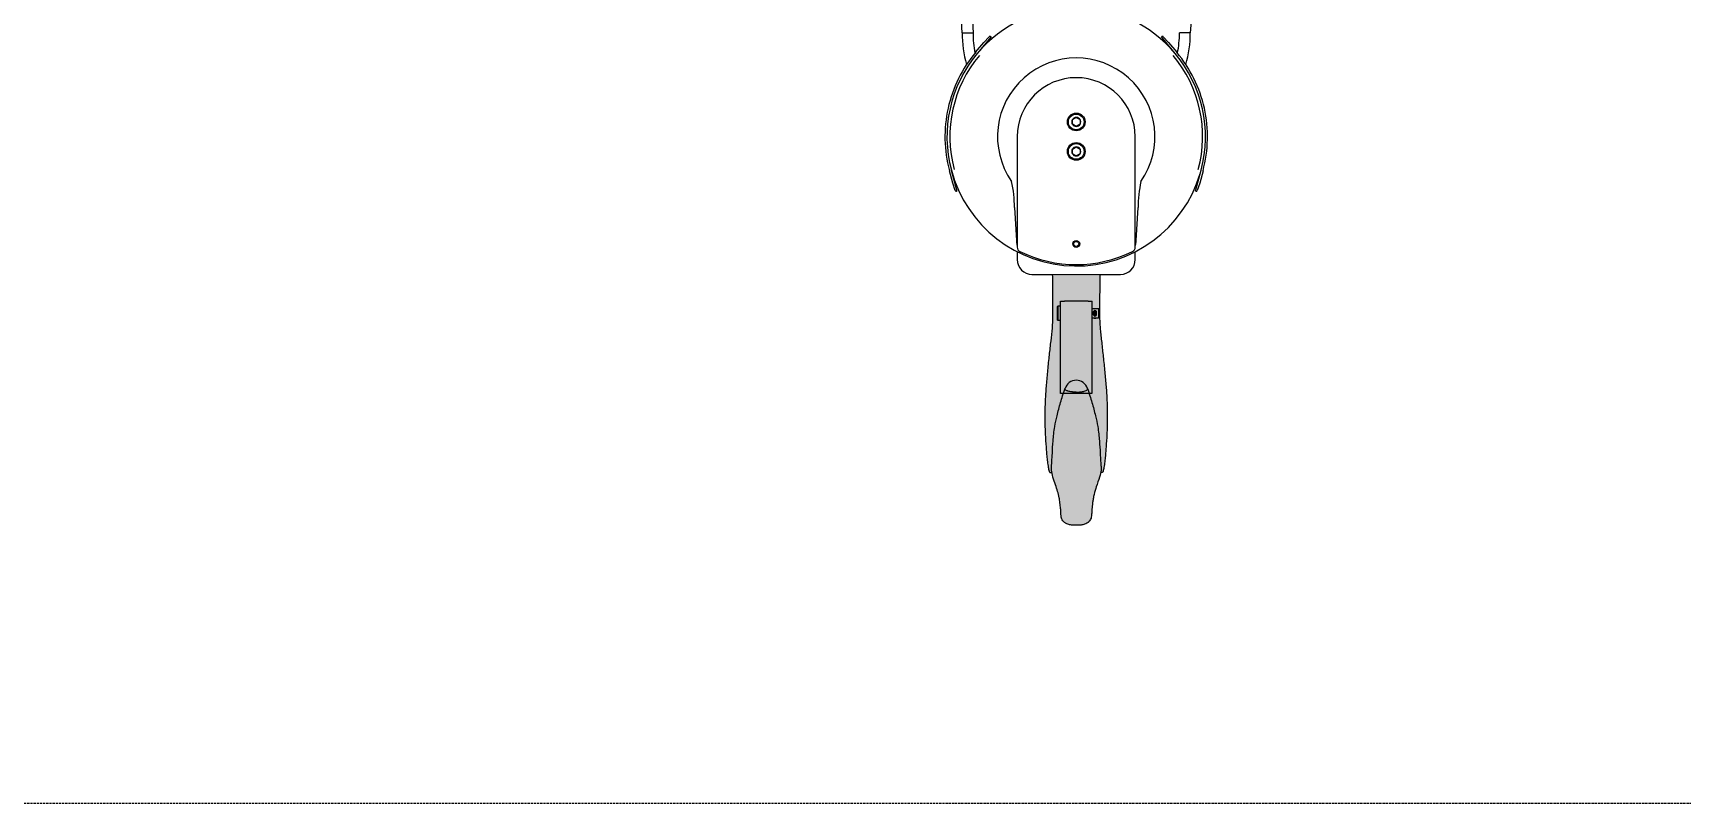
# Model space of a CAD drawing. Extents: x -1899985 to 1774885, y 556286 to 2175695.
# Drawn here: x -1082078 to -1080256, y 578887 to 579738 of the extents above; entities that cross this region are included whole.
import ezdxf

# ---------------------------------------------------------------- set-up
doc = ezdxf.new("R2010")
doc.units = 0
doc.header["$LTSCALE"] = 10
doc.header["$MEASUREMENT"] = 0
doc.linetypes.add('20剖面图$0$DASH', pattern=[0.35, 0.25, -0.1])
for name, color, linetype in [('20剖面图$0$N010122-0000147_', 7, 'Continuous'), ('20剖面图$0$N080101-0000215_', 7, 'Continuous'), ('20剖面图$0$N090304-0000030_', 7, 'Continuous'), ('20剖面图$0$N090304-0000033_', 7, 'Continuous'), ('20剖面图$0$N090304-0000037_', 7, 'Continuous'), ('20剖面图$0$N090304-0000038_', 7, 'Continuous'), ('20剖面图$0$N090304-0000040_', 7, 'Continuous'), ('20剖面图$0$N090304-0000041_', 7, 'Continuous'), ('20剖面图$0$N090304-0000042_', 7, 'Continuous'), ('20剖面图$0$N120408-0000004', 7, 'Continuous'), ('20剖面图$0$PIN_GBIT_91_1986', 7, 'Continuous'), ('20剖面图$0$S-SB', 21, 'Continuous'), ('A-LIN-V', 9, 'Continuous')]:
    doc.layers.add(name, color=color, linetype=linetype)

# ---------------------------------------------------------------- blocks, each defined once
blk = doc.blocks.new('20剖面图$0$11')
h = blk.add_hatch(color=1)
h.dxf.hatch_style = 1
edge = h.paths.add_edge_path()
edge.add_line((1599201, -76838.2), (1599148.9, -76838.2))
edge.add_spline(control_points=[(1599148.9, -76838.2), (1599148.9, -76841.1), (1599148.9, -76847.6), (1599149.1, -76858.1), (1599149.1, -76868.9), (1599149.2, -76877.9), (1599149.2, -76887.9), (1599148.2, -76899.7), (1599146.5, -76914.3), (1599144.8, -76930.2), (1599143.1, -76946.4), (1599141.7, -76962.6), (1599140.9, -76974.9), (1599140.6, -76987.1), (1599140.6, -76996.4), (1599140.7, -77005), (1599141.1, -77015.3), (1599141.7, -77025.1), (1599142.4, -77034), (1599143.1, -77040.8), (1599143.9, -77047.3), (1599144.6, -77051.8), (1599145.2, -77054.2), (1599145.6, -77055.1), (1599145.8, -77055.2), (1599145.8, -77055.2)], knot_values=[-0.989112, -0.989112, -0.989112, -0.989112, -0.960488, -0.920201, -0.887829, -0.853704, -0.831491, -0.787687, -0.737593, -0.680236, -0.616927, -0.552687, -0.486277, -0.451064, -0.418684, -0.391715, -0.366225, -0.316993, -0.29299, -0.266803, -0.234088, -0.195058, -0.173423, -0.151775, -0.145578, -0.145578, -0.145578, -0.145578], degree=3, periodic=0)
edge.add_line((1599145.8, -77055.2), (1599147.9, -77055.2))
edge.add_spline(control_points=[(1599147.9, -77055.2), (1599147.7, -77054.4), (1599147.3, -77051.5), (1599147.6, -77048), (1599147.8, -77045.7), (1599148.1, -77041.5), (1599148.5, -77033.6), (1599149.1, -77022.8), (1599149.9, -77012.7), (1599151.3, -77003.2), (1599153.8, -76991.7), (1599157.2, -76979.2), (1599159.5, -76971.5), (1599160.6, -76968.1)], knot_values=[0.821535, 0.821535, 0.821535, 0.821535, 0.826864, 0.839578, 0.84609, 0.854032, 0.874274, 0.899024, 0.912317, 0.925785, 0.946135, 0.971512, 0.990089, 0.990089, 0.990089, 0.990089], degree=3, periodic=0)
edge.add_line((1599160.6, -76968.1), (1599157.5, -76968.1))
edge.add_line((1599157.5, -76968.1), (1599157.5, -76887.5))
edge.add_line((1599157.5, -76887.5), (1599154.8, -76887.5))
edge.add_line((1599154.8, -76887.5), (1599154.3, -76886.9))
edge.add_line((1599154.3, -76886.9), (1599154.3, -76871.7))
edge.add_line((1599154.3, -76871.7), (1599154.8, -76871.2))
edge.add_line((1599154.8, -76871.2), (1599157.5, -76871.2))
edge.add_line((1599157.5, -76871.2), (1599157.5, -76865.9))
edge.add_ellipse((1599161.9, -76865.9), major_axis=(4.35, 0), ratio=0.02548, start_angle=90, end_angle=180, ccw=False)
edge.add_line((1599161.9, -76865.8), (1599188, -76865.8))
edge.add_ellipse((1599188, -76865.9), major_axis=(4.35, 0), ratio=0.02548, start_angle=0, end_angle=90, ccw=False)
edge.add_line((1599192.3, -76865.9), (1599192.3, -76873.9))
edge.add_line((1599192.3, -76873.9), (1599199.4, -76873.9))
edge.add_line((1599199.4, -76873.9), (1599199.9, -76874.4))
edge.add_line((1599199.9, -76874.4), (1599199.9, -76884.2))
edge.add_line((1599199.9, -76884.2), (1599199.4, -76884.7))
edge.add_line((1599199.4, -76884.7), (1599196.8, -76884.7))
edge.add_ellipse((1599195.6, -76883.9), major_axis=(1.58, 0), ratio=0.866025, start_angle=219.9146, end_angle=320.0854, ccw=False)
edge.add_line((1599194.4, -76884.7), (1599192.3, -76884.7))
edge.add_line((1599192.3, -76884.7), (1599192.3, -76968.1))
edge.add_line((1599192.3, -76968.1), (1599189.2, -76968.1))
edge.add_spline(control_points=[(1599189.2, -76968.1), (1599190.3, -76971.5), (1599192.7, -76979.2), (1599196, -76991.7), (1599198.6, -77003.2), (1599199.9, -77012.7), (1599200.8, -77022.8), (1599201.3, -77033.6), (1599201.7, -77041.5), (1599202, -77045.7), (1599202.3, -77048), (1599202.5, -77051.5), (1599202.1, -77054.4), (1599202, -77055.2)], knot_values=[0.00991, 0.00991, 0.00991, 0.00991, 0.028484, 0.053857, 0.074204, 0.08767, 0.10096, 0.125707, 0.145946, 0.153887, 0.160398, 0.173109, 0.178435, 0.178435, 0.178435, 0.178435], degree=3, periodic=0)
edge.add_line((1599202, -77055.2), (1599204, -77055.2))
edge.add_spline(control_points=[(1599204, -77055.2), (1599204, -77055.2), (1599204.2, -77055.1), (1599204.6, -77054.2), (1599205.2, -77051.8), (1599205.9, -77047.3), (1599206.7, -77040.8), (1599207.4, -77034), (1599208.1, -77025.1), (1599208.7, -77015.3), (1599209.1, -77005), (1599209.2, -76996.4), (1599209.2, -76987.1), (1599208.9, -76974.9), (1599208.2, -76962.6), (1599206.7, -76946.4), (1599205, -76930.2), (1599203.6, -76916.6), (1599202.4, -76906.2), (1599201.6, -76899.1), (1599201.1, -76892.4), (1599200.7, -76885.7), (1599200.6, -76877.9), (1599200.7, -76868.9), (1599200.8, -76858.1), (1599200.9, -76847.6), (1599200.9, -76841.1), (1599201, -76838.2)], knot_values=[-0.854441, -0.854441, -0.854441, -0.854441, -0.848246, -0.8266, -0.804968, -0.765944, -0.733233, -0.70705, -0.68305, -0.633825, -0.608338, -0.581373, -0.548998, -0.513789, -0.447388, -0.383157, -0.319856, -0.262507, -0.236492, -0.212407, -0.190164, -0.168486, -0.146276, -0.112156, -0.079788, -0.039506, -0.010886, -0.010886, -0.010886, -0.010886], degree=3, periodic=0)
h = blk.add_hatch(color=1)
h.dxf.hatch_style = 1
h.paths.add_polyline_path([(1599199.4, -76873.9), (1599192.3, -76873.9), (1599192.3, -76884.7), (1599194.4, -76884.7), (1599196.8, -76884.7), (1599199.4, -76884.7)])
h.paths.add_polyline_path([(1599197.1, -76877.5), (1599197.1, -76881.1, -0.03351), (1599197.1, -76881.1, -0.874248), (1599194, -76881.1, -0.03351), (1599194, -76881.1), (1599194, -76877.5, -0.03351), (1599194, -76877.5, -0.874248), (1599197.1, -76877.5, -0.03351)], flags=16)
h.paths.add_polyline_path([(1599197.1, -76881.1, -0.03351), (1599197.1, -76881.1, -0.874248), (1599194, -76881.1, -0.03351), (1599194, -76881.1), (1599194, -76877.5, -0.03351), (1599194, -76877.5, -0.874248), (1599197.1, -76877.5, -0.03351), (1599197.1, -76877.5)], flags=0)
h.paths.add_polyline_path([(1599154.8, -76887.5), (1599154.8, -76871.2), (1599157.5, -76871.2), (1599157.5, -76887.5)])
h = blk.add_hatch(color=1)
h.dxf.hatch_style = 1
edge = h.paths.add_edge_path()
edge.add_spline(control_points=[(1599187.4, -76962.4), (1599187.4, -76962.5), (1599187.4, -76962.6), (1599187.5, -76963.1), (1599187.3, -76963.4), (1599186.7, -76964.1), (1599186.3, -76964.4), (1599185.1, -76965), (1599184.4, -76965.3), (1599183.3, -76965.6), (1599183, -76965.7), (1599182.5, -76965.8), (1599182.2, -76965.9), (1599181.6, -76966), (1599181.3, -76966), (1599180.7, -76966.1), (1599180.4, -76966.2), (1599179.7, -76966.3), (1599179.4, -76966.3), (1599178.7, -76966.4), (1599178.4, -76966.4), (1599177.7, -76966.5), (1599177.3, -76966.5), (1599176.3, -76966.6), (1599175.6, -76966.6), (1599174.9, -76966.6)], knot_values=[-0.532103, -0.532103, -0.532103, -0.532103, -0.506147, -0.506147, -0.418277, -0.418277, -0.330408, -0.330408, -0.242538, -0.242538, -0.216052, -0.216052, -0.189565, -0.189565, -0.162204, -0.162204, -0.134842, -0.134842, -0.107481, -0.107481, -0.080119, -0.080119, -0.052355, -0.052355, 0, 0, 0, 0], degree=3, periodic=0)
edge.add_spline(control_points=[(1599174.9, -76966.6), (1599174.8, -76966.6), (1599174.5, -76966.6), (1599174.2, -76966.6), (1599173.8, -76966.6), (1599173.4, -76966.5), (1599173, -76966.5), (1599172.7, -76966.5), (1599172.3, -76966.5), (1599171.9, -76966.5), (1599171.6, -76966.4), (1599171.2, -76966.4), (1599170.8, -76966.4), (1599170.5, -76966.3), (1599169.5, -76966.2), (1599167.9, -76966), (1599166.3, -76965.6), (1599165.2, -76965.2), (1599164.2, -76964.8), (1599163.3, -76964.2), (1599162.6, -76963.5), (1599162.3, -76962.9), (1599162.4, -76962.5), (1599162.5, -76962.4)], knot_values=[0, 0, 0, 0, 0.009527, 0.019067, 0.028622, 0.038191, 0.047777, 0.057379, 0.066999, 0.076638, 0.086295, 0.095972, 0.10567, 0.115389, 0.12513, 0.186346, 0.250063, 0.280745, 0.312605, 0.375072, 0.437538, 0.500005, 0.532091, 0.532091, 0.532091, 0.532091], degree=3, periodic=0)
edge.add_ellipse((1599174.9, -76966.3), major_axis=(-13, 0), ratio=1, start_angle=270, end_angle=342.6495, ccw=False)
edge.add_ellipse((1599174.9, -76966.3), major_axis=(-13, 0), ratio=1, start_angle=197.288, end_angle=270, ccw=False)
edge = h.paths.add_edge_path()
edge.add_line((1599192.3, -76873.9), (1599192.3, -76865.9))
edge.add_ellipse((1599188, -76865.9), major_axis=(-4.35, 0), ratio=0.02548, start_angle=-180, end_angle=-90)
edge.add_line((1599188, -76865.8), (1599161.9, -76865.8))
edge.add_ellipse((1599161.9, -76865.9), major_axis=(-4.35, 0), ratio=0.02548, start_angle=-90, end_angle=0)
edge.add_line((1599157.5, -76865.9), (1599157.5, -76871.2))
edge.add_line((1599157.5, -76871.2), (1599157.5, -76887.5))
edge.add_line((1599157.5, -76887.5), (1599157.5, -76968.1))
edge.add_line((1599157.5, -76968.1), (1599160.6, -76968.1))
edge.add_spline(control_points=[(1599160.6, -76968.1), (1599161.2, -76966.3), (1599161.8, -76964.4), (1599162.5, -76962.4)], knot_values=[0.990089, 0.990089, 0.990089, 0.990089, 0.999985, 0.999985, 0.999985, 0.999985], degree=3, periodic=0)
edge.add_spline(control_points=[(1599162.5, -76962.4), (1599162.4, -76962.5), (1599162.3, -76962.9), (1599162.6, -76963.5), (1599163.3, -76964.2), (1599164.2, -76964.8), (1599165.2, -76965.2), (1599166.3, -76965.6), (1599167.9, -76966), (1599169.5, -76966.2), (1599170.5, -76966.3), (1599170.8, -76966.4), (1599171.2, -76966.4), (1599171.6, -76966.4), (1599171.9, -76966.5), (1599172.3, -76966.5), (1599172.7, -76966.5), (1599173, -76966.5), (1599173.4, -76966.5), (1599173.8, -76966.6), (1599174.2, -76966.6), (1599174.5, -76966.6), (1599174.8, -76966.6), (1599174.9, -76966.6)], knot_values=[-0.532091, -0.532091, -0.532091, -0.532091, -0.500005, -0.437538, -0.375072, -0.312605, -0.280745, -0.250063, -0.186346, -0.12513, -0.115389, -0.10567, -0.095972, -0.086295, -0.076638, -0.066999, -0.057379, -0.047777, -0.038191, -0.028622, -0.019067, -0.009527, 0, 0, 0, 0], degree=3, periodic=0)
edge.add_spline(control_points=[(1599174.9, -76966.6), (1599175.6, -76966.6), (1599176.3, -76966.6), (1599177.3, -76966.5), (1599177.7, -76966.5), (1599178.4, -76966.4), (1599178.7, -76966.4), (1599179.4, -76966.3), (1599179.7, -76966.3), (1599180.4, -76966.2), (1599180.7, -76966.1), (1599181.3, -76966), (1599181.6, -76966), (1599182.2, -76965.9), (1599182.5, -76965.8), (1599183, -76965.7), (1599183.3, -76965.6), (1599184.4, -76965.3), (1599185.1, -76965), (1599186.3, -76964.4), (1599186.7, -76964.1), (1599187.3, -76963.4), (1599187.5, -76963.1), (1599187.4, -76962.6), (1599187.4, -76962.5), (1599187.4, -76962.4)], knot_values=[0, 0, 0, 0, 0.052355, 0.052355, 0.080119, 0.080119, 0.107481, 0.107481, 0.134842, 0.134842, 0.162204, 0.162204, 0.189565, 0.189565, 0.216052, 0.216052, 0.242538, 0.242538, 0.330408, 0.330408, 0.418277, 0.418277, 0.506147, 0.506147, 0.532103, 0.532103, 0.532103, 0.532103], degree=3, periodic=0)
edge.add_spline(control_points=[(1599187.4, -76962.4), (1599188, -76964.4), (1599188.6, -76966.3), (1599189.2, -76968.1)], knot_values=[0.000015, 0.000015, 0.000015, 0.000015, 0.00991, 0.00991, 0.00991, 0.00991], degree=3, periodic=0)
edge.add_line((1599189.2, -76968.1), (1599192.3, -76968.1))
edge.add_line((1599192.3, -76968.1), (1599192.3, -76884.7))
edge.add_line((1599192.3, -76884.7), (1599192.3, -76873.9))
h = blk.add_hatch(color=1)
h.dxf.hatch_style = 1
h.paths.add_polyline_path([(1599197.1, -76877.5), (1599197.1, -76881.1, -0.03351), (1599197.1, -76881.1, -0.874248), (1599194, -76881.1, -0.03351), (1599194, -76881.1), (1599194, -76877.5, -0.03351), (1599194, -76877.5, -0.874248), (1599197.1, -76877.5, -0.03351)])
h = blk.add_hatch(color=1)
h.dxf.hatch_style = 1
edge = h.paths.add_edge_path()
edge.add_spline(control_points=[(1599174.9, -76966.6), (1599174.8, -76966.6), (1599174.5, -76966.6), (1599174.2, -76966.6), (1599173.8, -76966.6), (1599173.4, -76966.5), (1599173, -76966.5), (1599172.7, -76966.5), (1599172.3, -76966.5), (1599171.9, -76966.5), (1599171.6, -76966.4), (1599171.2, -76966.4), (1599170.8, -76966.4), (1599170.5, -76966.3), (1599169.5, -76966.2), (1599167.9, -76966), (1599166.3, -76965.6), (1599165.2, -76965.2), (1599164.2, -76964.8), (1599163.3, -76964.2), (1599162.6, -76963.5), (1599162.3, -76962.9), (1599162.4, -76962.5), (1599162.5, -76962.4)], knot_values=[0, 0, 0, 0, 0.009527, 0.019067, 0.028622, 0.038191, 0.047777, 0.057379, 0.066999, 0.076638, 0.086295, 0.095972, 0.10567, 0.115389, 0.12513, 0.186346, 0.250063, 0.280745, 0.312605, 0.375072, 0.437538, 0.500005, 0.532091, 0.532091, 0.532091, 0.532091], degree=3, periodic=0)
edge.add_ellipse((1599174.9, -76966.3), major_axis=(-13, 0), ratio=1, start_angle=270, end_angle=342.7534, ccw=False)
edge.add_ellipse((1599174.9, -76966.3), major_axis=(-13, 0), ratio=1, start_angle=197.2466, end_angle=270, ccw=False)
edge.add_spline(control_points=[(1599187.4, -76962.4), (1599187.4, -76962.5), (1599187.4, -76962.6), (1599187.5, -76963.1), (1599187.3, -76963.4), (1599186.7, -76964.1), (1599186.3, -76964.4), (1599185.1, -76965), (1599184.4, -76965.3), (1599183.3, -76965.6), (1599183, -76965.7), (1599182.5, -76965.8), (1599182.2, -76965.9), (1599181.6, -76966), (1599181.3, -76966), (1599180.7, -76966.1), (1599180.4, -76966.2), (1599179.7, -76966.3), (1599179.4, -76966.3), (1599178.7, -76966.4), (1599178.4, -76966.4), (1599177.7, -76966.5), (1599177.3, -76966.5), (1599176.3, -76966.6), (1599175.6, -76966.6), (1599174.9, -76966.6)], knot_values=[-0.532103, -0.532103, -0.532103, -0.532103, -0.506147, -0.506147, -0.418277, -0.418277, -0.330408, -0.330408, -0.242538, -0.242538, -0.216052, -0.216052, -0.189565, -0.189565, -0.162204, -0.162204, -0.134842, -0.134842, -0.107481, -0.107481, -0.080119, -0.080119, -0.052355, -0.052355, 0, 0, 0, 0], degree=3, periodic=0)
h = blk.add_hatch(color=1)
h.dxf.hatch_style = 1
edge = h.paths.add_edge_path()
edge.add_spline(control_points=[(1599192.1, -77095.6), (1599192.1, -77095.9), (1599192.1, -77098.1), (1599191.9, -77101.5), (1599191.7, -77104.5), (1599191.1, -77106.6), (1599190.2, -77108.2), (1599189, -77109.5), (1599188.3, -77110.2), (1599187.6, -77110.8), (1599186.3, -77111.7), (1599183.8, -77112.9), (1599179.7, -77113.5), (1599176.9, -77113.6), (1599174.9, -77113.6)], knot_values=[0.904746, 0.904746, 0.904746, 0.904746, 0.908065, 0.929346, 0.949425, 0.96363, 0.972623, 0.975577, 0.976813, 0.977981, 0.980267, 0.984697, 0.99127, 1, 1, 1, 1], degree=3, periodic=0)
edge.add_spline(control_points=[(1599174.9, -77113.6), (1599173, -77113.6), (1599170.1, -77113.5), (1599166, -77112.9), (1599163.6, -77111.7), (1599162.2, -77110.8), (1599161.5, -77110.2), (1599160.8, -77109.5), (1599159.6, -77108.2), (1599158.8, -77106.6), (1599158.2, -77104.5), (1599157.9, -77101.5), (1599157.8, -77098.1), (1599157.7, -77095.9), (1599157.7, -77095.6)], knot_values=[0, 0, 0, 0, 0.008731, 0.015305, 0.019736, 0.022022, 0.023191, 0.024427, 0.027381, 0.036376, 0.050582, 0.070665, 0.091949, 0.095269, 0.095269, 0.095269, 0.095269], degree=3, periodic=0)
edge.add_spline(control_points=[(1599157.7, -77095.6), (1599157.6, -77095.6), (1599157.5, -77095.2), (1599157.3, -77093.1), (1599157.1, -77090.6), (1599156.7, -77087.8), (1599156, -77082.5), (1599154.3, -77075.7), (1599151.9, -77068.5), (1599149.1, -77060.6), (1599147.2, -77052.9), (1599147.6, -77048), (1599147.8, -77045.7), (1599148.1, -77041.5), (1599148.5, -77033.6), (1599149.1, -77022.8), (1599149.9, -77012.7), (1599151.3, -77003.2), (1599153.8, -76991.7), (1599157.7, -76977.2), (1599160.6, -76968.1), (1599162.5, -76962.4)], knot_values=[0.72795, 0.72795, 0.72795, 0.72795, 0.740549, 0.750981, 0.755514, 0.759715, 0.768823, 0.780897, 0.794554, 0.811184, 0.826864, 0.839578, 0.84609, 0.854032, 0.874274, 0.899024, 0.912317, 0.925785, 0.946135, 0.971512, 1, 1, 1, 1], degree=3, periodic=0)
edge.add_spline(control_points=[(1599162.5, -76962.4), (1599162.4, -76962.5), (1599162.3, -76962.9), (1599162.6, -76963.5), (1599163.3, -76964.2), (1599164.2, -76964.8), (1599165.2, -76965.2), (1599166.3, -76965.6), (1599167.9, -76966), (1599169.5, -76966.2), (1599170.5, -76966.3), (1599170.8, -76966.4), (1599171.2, -76966.4), (1599171.6, -76966.4), (1599171.9, -76966.5), (1599172.3, -76966.5), (1599172.7, -76966.5), (1599173, -76966.5), (1599173.4, -76966.5), (1599173.8, -76966.6), (1599174.2, -76966.6), (1599174.5, -76966.6), (1599174.8, -76966.6), (1599174.9, -76966.6)], knot_values=[-0.532091, -0.532091, -0.532091, -0.532091, -0.500005, -0.437538, -0.375072, -0.312605, -0.280745, -0.250063, -0.186346, -0.12513, -0.115389, -0.10567, -0.095972, -0.086295, -0.076638, -0.066999, -0.057379, -0.047777, -0.038191, -0.028622, -0.019067, -0.009527, 0, 0, 0, 0], degree=3, periodic=0)
edge.add_spline(control_points=[(1599174.9, -76966.6), (1599175.6, -76966.6), (1599176.3, -76966.6), (1599177.3, -76966.5), (1599177.7, -76966.5), (1599178.4, -76966.4), (1599178.7, -76966.4), (1599179.4, -76966.3), (1599179.7, -76966.3), (1599180.4, -76966.2), (1599180.7, -76966.1), (1599181.3, -76966), (1599181.6, -76966), (1599182.2, -76965.9), (1599182.5, -76965.8), (1599183, -76965.7), (1599183.3, -76965.6), (1599184.4, -76965.3), (1599185.1, -76965), (1599186.3, -76964.4), (1599186.7, -76964.1), (1599187.3, -76963.4), (1599187.5, -76963.1), (1599187.4, -76962.6), (1599187.4, -76962.5), (1599187.4, -76962.4)], knot_values=[0, 0, 0, 0, 0.052355, 0.052355, 0.080119, 0.080119, 0.107481, 0.107481, 0.134842, 0.134842, 0.162204, 0.162204, 0.189565, 0.189565, 0.216052, 0.216052, 0.242538, 0.242538, 0.330408, 0.330408, 0.418277, 0.418277, 0.506147, 0.506147, 0.532103, 0.532103, 0.532103, 0.532103], degree=3, periodic=0)
edge.add_spline(control_points=[(1599187.4, -76962.4), (1599189.2, -76968.1), (1599192.2, -76977.2), (1599196, -76991.7), (1599198.6, -77003.2), (1599199.9, -77012.7), (1599200.8, -77022.8), (1599201.3, -77033.6), (1599201.7, -77041.5), (1599202, -77045.7), (1599202.3, -77048), (1599202.7, -77052.9), (1599200.5, -77061.3), (1599197.3, -77070.2), (1599194.9, -77077.9), (1599193.6, -77084.2), (1599193.1, -77088.1), (1599192.8, -77090.6), (1599192.5, -77093.1), (1599192.3, -77095.2), (1599192.2, -77095.6), (1599192.1, -77095.6)], knot_values=[0, 0, 0, 0, 0.028484, 0.053857, 0.074204, 0.08767, 0.10096, 0.125707, 0.145946, 0.153887, 0.160398, 0.173109, 0.188788, 0.209494, 0.224949, 0.233215, 0.240341, 0.244542, 0.249074, 0.259504, 0.272102, 0.272102, 0.272102, 0.272102], degree=3, periodic=0)
at = {"color": 1}
for p, q in [((1599192.3, -76968.1), (1599157.5, -76968.1)), ((1599145.8, -77055.2), (1599147.9, -77055.2)), ((1599204, -77055.2), (1599202, -77055.2))]:
    blk.add_line(p, q, dxfattribs=at)
at = {"color": 1, "linetype": '20剖面图$0$DASH'}
blk.add_lwpolyline([(1594308.9, -77420.6), (1605666.4, -77420.6)], dxfattribs=at)
at = {"layer": '20剖面图$0$N010122-0000147_', "color": 1, "linetype": 'Continuous'}
for p, q in [((1599170.6, -76665.3), (1599174.8, -76662.9)), ((1599174.9, -76662.9), (1599174.8, -76662.9)), ((1599175, -76662.9), (1599174.9, -76662.9)), ((1599175, -76662.9), (1599179.2, -76665.3)), ((1599170.6, -76665.3), (1599170.6, -76665.4)), ((1599170.6, -76665.4), (1599170.6, -76665.5)), ((1599170.6, -76670.3), (1599170.6, -76670.4)), ((1599170.6, -76670.4), (1599170.6, -76670.4)), ((1599174.8, -76672.9), (1599170.6, -76670.4)), ((1599174.8, -76672.9), (1599174.9, -76672.9)), ((1599174.9, -76672.9), (1599175, -76672.9)), ((1599179.2, -76670.4), (1599175, -76672.9)), ((1599179.3, -76665.4), (1599179.2, -76665.3)), ((1599179.2, -76670.4), (1599179.3, -76670.4)), ((1599179.3, -76665.5), (1599179.3, -76665.4)), ((1599179.3, -76665.5), (1599179.3, -76670.3)), ((1599179.3, -76670.4), (1599179.3, -76670.3)), ((1599170.6, -76697.9), (1599174.8, -76695.5)), ((1599170.6, -76697.9), (1599170.6, -76698)), ((1599170.6, -76698), (1599170.6, -76698.1)), ((1599174.9, -76695.5), (1599174.8, -76695.5)), ((1599175, -76695.5), (1599174.9, -76695.5)), ((1599175, -76695.5), (1599179.2, -76697.9)), ((1599179.3, -76698), (1599179.2, -76697.9)), ((1599179.3, -76698.1), (1599179.3, -76698)), ((1599179.3, -76698.1), (1599179.3, -76702.9)), ((1599170.6, -76702.9), (1599170.6, -76703)), ((1599170.6, -76703), (1599170.6, -76703.1)), ((1599174.8, -76705.5), (1599170.6, -76703.1)), ((1599174.8, -76705.5), (1599174.9, -76705.5)), ((1599174.9, -76705.5), (1599175, -76705.5)), ((1599179.2, -76703.1), (1599175, -76705.5)), ((1599179.2, -76703.1), (1599179.3, -76703)), ((1599179.3, -76703), (1599179.3, -76702.9))]:
    blk.add_line(p, q, dxfattribs=at)
for centre in [(1599174.9, -76667.9), (1599174.9, -76700.5)]:
    blk.add_circle(centre, 8.7, dxfattribs=at)
for centre, radius, start, end in [((1599174.9, -76667.9), 4.97, 90.9642, 149.0358), ((1599174.9, -76667.9), 4.97, 30.9642, 89.0358), ((1599174.9, -76667.9), 4.97, 150.9642, 209.0358), ((1597978.5, -76667.9), 1192.1, 359.884, 0.116), ((1599174.9, -76667.9), 4.97, 210.9642, 269.0358), ((1599174.9, -76667.9), 4.97, 270.9642, 329.0358), ((1599174.9, -76667.9), 4.97, 330.9642, 29.0358), ((1599174.9, -76700.5), 4.97, 150.9642, 209.0358), ((1599174.9, -76700.5), 4.97, 90.9642, 149.0358), ((1597978.5, -76700.5), 1192.1, 359.884, 0.116), ((1599174.9, -76700.5), 4.97, 30.9642, 89.0358), ((1599174.9, -76700.5), 4.97, 330.9642, 29.0358), ((1599174.9, -76700.5), 4.97, 210.9642, 269.0358), ((1599174.9, -76700.5), 4.97, 270.9642, 329.0358)]:
    blk.add_arc(centre, radius, start, end, dxfattribs=at)
at = {"layer": '20剖面图$0$N080101-0000215_', "color": 1, "linetype": 'Continuous'}
for p, q in [((1599048.8, -76569.6), (1599021.3, -76077.3)), ((1599033.2, -76077.3), (1599060.8, -76569.6)), ((1599342.4, -76077.3), (1599301, -76569.6)), ((1599048.8, -76569.6), (1599060.8, -76569.6)), ((1599060.8, -76569.6), (1599060.8, -76569.6)), ((1599301, -76569.6), (1599289, -76569.6))]:
    blk.add_line(p, q, dxfattribs=at)
for radius, start, end in [(126.1, 180, 196.0078), (114.1, 180, 191.2347), (114.1, 348.7653, 0), (126.1, 343.9922, 0)]:
    blk.add_arc((1599174.9, -76569.6), radius, start, end, dxfattribs=at)
at = {"layer": '20剖面图$0$N090304-0000030_', "color": 1, "linetype": 'Continuous'}
for p, q in [((1599063.7, -76590.9), (1599072.8, -76580.1)), ((1599080.8, -76574), (1599065.4, -76592.3)), ((1599072.9, -76580), (1599078.8, -76573.7)), ((1599075.2, -76580.7), (1599075.8, -76581.2)), ((1599080.3, -76573.6), (1599080.8, -76574)), ((1599269, -76574), (1599269.5, -76573.6)), ((1599284.4, -76592.3), (1599269, -76574)), ((1599271, -76573.7), (1599277, -76580)), ((1599274, -76581.2), (1599274.6, -76580.7)), ((1599277, -76580.1), (1599286.1, -76590.9)), ((1599038.4, -76735.4), (1599034.7, -76721.8)), ((1599036.8, -76721.2), (1599043, -76744.3)), ((1599041.1, -76743.7), (1599038.4, -76735.5)), ((1599041.6, -76735.7), (1599040.8, -76735.9)), ((1599306.8, -76744.3), (1599313, -76721.2)), ((1599309, -76735.9), (1599308.3, -76735.7)), ((1599311.4, -76735.5), (1599308.7, -76743.7)), ((1599315.1, -76721.8), (1599311.4, -76735.4)), ((1599043, -76744.3), (1599042.4, -76744.4)), ((1599307.4, -76744.4), (1599306.8, -76744.3))]:
    blk.add_line(p, q, dxfattribs=at)
for centre, radius, start, end in [((1599073.7, -76580.8), 1.09, 136.8103, 140), ((1599079.6, -76574.4), 1.09, 50, 136.8103), ((1599270.2, -76574.4), 1.09, 43.1897, 130), ((1599276.2, -76580.8), 1.09, 40, 43.1897), ((1599174.9, -76684.2), 142.9, 140, 195), ((1599174.9, -76684.2), 145.1, 140, 167.4994), ((1599174.9, -76684.2), 139.7, 140, 195), ((1599174.9, -76684.2), 139.7, 345, 40), ((1599174.9, -76684.2), 142.9, 345, 40), ((1599174.9, -76684.2), 145.1, 12.4994, 40), ((1599174.9, -76684.2), 145.1, 167.4994, 195), ((1599174.9, -76684.2), 145.1, 345, 12.4994), ((1599039.4, -76735.1), 1.09, 195, 198.1897), ((1599310.4, -76735.1), 1.09, 341.8103, 345), ((1599042.2, -76743.4), 1.09, 198.1897, 285), ((1599307.7, -76743.4), 1.09, 255, 341.8103)]:
    blk.add_arc(centre, radius, start, end, dxfattribs=at)
at = {"layer": '20剖面图$0$N090304-0000033_', "color": 1, "linetype": 'Continuous'}
for p, q in [((1599106.6, -76762.6), (1599108.8, -76799)), ((1599241, -76799), (1599243.2, -76762.6))]:
    blk.add_line(p, q, dxfattribs=at)
for centre, radius, start, end in [((1599174.9, -76684.2), 142.9, 40, 140), ((1599174.9, -76684.2), 87, 325.3548, 214.6452), ((1599174.9, -76684.2), 142.9, 195, 343.4141), ((1598971.6, -76763.2), 135.1, 0.2579, 12.6396), ((1599372.7, -76762.6), 129.5, 167.092, 180.0104), ((1599227.5, -76799.6), 13.6, 339.8108, 2.7167)]:
    blk.add_arc(centre, radius, start, end, dxfattribs=at)
blk.add_open_spline([(1599108.8, -76799), (1599108.8, -76799.3), (1599108.9, -76799.8), (1599108.9, -76800.5), (1599109, -76801.1), (1599109.1, -76801.8), (1599109.1, -76802.4), (1599109.2, -76802.9), (1599109.3, -76803.2), (1599109.3, -76803.4), (1599109.3, -76803.6), (1599109.4, -76803.8), (1599109.4, -76803.9), (1599109.5, -76804), (1599109.5, -76804.1), (1599109.6, -76804.2), (1599109.6, -76804.3), (1599109.6, -76804.3), (1599109.6, -76804.3)], degree=3, knots=[0, 0, 0, 0, 0.148331, 0.28115, 0.398399, 0.500032, 0.636978, 0.750056, 0.791516, 0.829208, 0.863147, 0.893349, 0.919845, 0.942678, 0.961921, 0.977698, 0.990237, 1, 1, 1, 1], dxfattribs=at)
at = {"layer": '20剖面图$0$N090304-0000037_', "color": 1, "linetype": 'Continuous'}
for p, q in [((1599109.7, -76811.4), (1599109.7, -76820.1)), ((1599240.1, -76820.1), (1599240.1, -76811.4)), ((1599126, -76836.4), (1599223.8, -76836.4))]:
    blk.add_line(p, q, dxfattribs=at)
for centre, start, end in [((1599126, -76820.1), 180, 270), ((1599223.8, -76820.1), 270, 0)]:
    blk.add_arc(centre, 16.3, start, end, dxfattribs=at)
at = {"layer": '20剖面图$0$N090304-0000038_', "color": 1, "linetype": 'Continuous'}
for p, q in [((1599157.5, -76968.1), (1599157.5, -76865.9)), ((1599188, -76865.8), (1599161.9, -76865.8)), ((1599192.3, -76865.9), (1599192.3, -76968.1))]:
    blk.add_line(p, q, dxfattribs=at)
at = {"layer": '20剖面图$0$N090304-0000038_', "color": 1, "linetype": 'Continuous', "extrusion": (0, 0, -1)}
for centre, start_param, end_param in [((1599161.9, -76865.9), 3.141593, 4.712389), ((1599188, -76865.9), 4.712389, 6.283185)]:
    blk.add_ellipse(centre, major_axis=(4.35, 0), ratio=0.02548, start_param=start_param, end_param=end_param, dxfattribs=at)
at = {"layer": '20剖面图$0$N090304-0000040_', "color": 1, "linetype": 'Continuous'}
for p, q in [((1599109.7, -76684.2), (1599109.7, -76806.2)), ((1599240.1, -76806.2), (1599240.1, -76684.2))]:
    blk.add_line(p, q, dxfattribs=at)
for centre, radius in [((1599174.9, -76667.9), 9.78), ((1599174.9, -76700.5), 9.78), ((1599174.9, -76802.7), 3.8)]:
    blk.add_circle(centre, radius, dxfattribs=at)
for centre, radius, start, end in [((1599174.9, -76684.2), 65.2, 0, 180), ((1599115.1, -76806.2), 5.43, 180, 243.8961), ((1599234.7, -76806.2), 5.43, 296.1039, 360), ((1599174.9, -76684.2), 141.3, 243.8961, 296.1039)]:
    blk.add_arc(centre, radius, start, end, dxfattribs=at)
at = {"layer": '20剖面图$0$N090304-0000041_', "color": 1, "linetype": 'Continuous'}
blk.add_circle((1599174.9, -76802.7), 2.72, dxfattribs=at)
at = {"layer": '20剖面图$0$N090304-0000042_', "color": 1, "linetype": 'Continuous'}
for p, q in [((1599154.3, -76871.7), (1599154.8, -76871.2)), ((1599154.3, -76886.9), (1599154.3, -76871.7)), ((1599154.8, -76887.5), (1599154.8, -76871.2)), ((1599154.8, -76871.2), (1599157.5, -76871.2)), ((1599192.3, -76873.9), (1599199.4, -76873.9)), ((1599199.4, -76873.9), (1599199.4, -76884.7)), ((1599199.4, -76873.9), (1599199.9, -76874.4)), ((1599199.9, -76874.4), (1599199.9, -76884.2)), ((1599154.8, -76887.5), (1599154.3, -76886.9)), ((1599157.5, -76887.5), (1599154.8, -76887.5)), ((1599199.4, -76884.7), (1599192.3, -76884.7)), ((1599199.9, -76884.2), (1599199.4, -76884.7))]:
    blk.add_line(p, q, dxfattribs=at)
at = {"layer": '20剖面图$0$N120408-0000004', "color": 1, "linetype": 'Continuous'}
for start, end in [(90, 162.6495), (17.2603, 90)]:
    blk.add_arc((1599174.9, -76966.3), 13, start, end, dxfattribs=at)
for points, knots in [([(1599145.8, -77055.2), (1599145.8, -77055.2), (1599145.6, -77055.1), (1599145.2, -77054.2), (1599144.6, -77051.8), (1599143.9, -77047.3), (1599143.1, -77040.8), (1599142.4, -77034), (1599141.7, -77025.1), (1599141.1, -77015.3), (1599140.7, -77005), (1599140.6, -76996.4), (1599140.6, -76987.1), (1599140.9, -76974.9), (1599141.7, -76962.6), (1599143.1, -76946.4), (1599144.8, -76930.2), (1599146.5, -76914.3), (1599148.2, -76899.7), (1599149.2, -76887.9), (1599149.2, -76877.9), (1599149.1, -76868.9), (1599149.1, -76858.1), (1599148.9, -76847), (1599148.9, -76840), (1599148.8, -76836.4)], [0.1455783, 0.1455783, 0.1455783, 0.1455783, 0.1517748, 0.1734234, 0.1950581, 0.2340877, 0.266803, 0.2929896, 0.316993, 0.3662247, 0.3917149, 0.4186842, 0.4510637, 0.4862772, 0.5526872, 0.6169271, 0.6802363, 0.7375935, 0.787687, 0.8314911, 0.853704, 0.887829, 0.9202012, 0.9604884, 0.9949635, 0.9949635, 0.9949635, 0.9949635]), ([(1599201, -76836.4), (1599200.9, -76840), (1599200.9, -76847), (1599200.8, -76858.1), (1599200.7, -76868.9), (1599200.6, -76877.9), (1599200.7, -76885.7), (1599201.1, -76892.4), (1599201.6, -76899.1), (1599202.4, -76906.2), (1599203.6, -76916.6), (1599205, -76930.2), (1599206.7, -76946.4), (1599208.2, -76962.6), (1599208.9, -76974.9), (1599209.2, -76987.1), (1599209.2, -76996.4), (1599209.1, -77005), (1599208.7, -77015.3), (1599208.1, -77025.1), (1599207.4, -77034), (1599206.7, -77040.8), (1599205.9, -77047.3), (1599205.2, -77051.8), (1599204.6, -77054.2), (1599204.2, -77055.1), (1599204, -77055.2), (1599204, -77055.2)], [0.0050359, 0.0050359, 0.0050359, 0.0050359, 0.0395064, 0.0797881, 0.1121559, 0.1462762, 0.1684862, 0.1901639, 0.2124074, 0.2364922, 0.2625068, 0.3198562, 0.3831567, 0.447388, 0.5137889, 0.5489976, 0.5813727, 0.6083384, 0.6338251, 0.68305, 0.7070502, 0.7332333, 0.7659441, 0.8049684, 0.8266002, 0.8482458, 0.8544415, 0.8544415, 0.8544415, 0.8544415]), ([(1599157.7, -77095.6), (1599157.6, -77095.6), (1599157.5, -77095.2), (1599157.3, -77093.1), (1599157.1, -77090.6), (1599156.7, -77087.8), (1599156, -77082.5), (1599154.3, -77075.7), (1599151.9, -77068.5), (1599149.1, -77060.6), (1599147.2, -77052.9), (1599147.6, -77048), (1599147.8, -77045.7), (1599148.1, -77041.5), (1599148.5, -77033.6), (1599149.1, -77022.8), (1599149.9, -77012.7), (1599151.3, -77003.2), (1599153.8, -76991.7), (1599157.7, -76977.2), (1599160.6, -76968.1), (1599162.5, -76962.4)], [0.7279499, 0.7279499, 0.7279499, 0.7279499, 0.7405493, 0.7509811, 0.7555135, 0.759715, 0.7688226, 0.7808972, 0.7945536, 0.8111836, 0.8268644, 0.8395775, 0.8460897, 0.8540317, 0.8742737, 0.8990245, 0.912317, 0.9257851, 0.946135, 0.971512, 1, 1, 1, 1]), ([(1599174.9, -76966.6), (1599174.8, -76966.6), (1599174.5, -76966.6), (1599174.2, -76966.6), (1599173.8, -76966.6), (1599173.4, -76966.5), (1599173, -76966.5), (1599172.7, -76966.5), (1599172.3, -76966.5), (1599171.9, -76966.5), (1599171.6, -76966.4), (1599171.2, -76966.4), (1599170.8, -76966.4), (1599170.5, -76966.3), (1599169.5, -76966.2), (1599167.9, -76966), (1599166.3, -76965.6), (1599165.2, -76965.2), (1599164.2, -76964.8), (1599163.3, -76964.2), (1599162.6, -76963.5), (1599162.3, -76962.9), (1599162.4, -76962.5), (1599162.5, -76962.4)], [0, 0, 0, 0, 0.0095269, 0.0190672, 0.0286218, 0.0381914, 0.0477771, 0.0573794, 0.0669993, 0.0766376, 0.0862949, 0.0959721, 0.1056698, 0.1153887, 0.1251296, 0.1863461, 0.2500627, 0.2807453, 0.312605, 0.3750717, 0.4375383, 0.5000053, 0.5320911, 0.5320911, 0.5320911, 0.5320911]), ([(1599174.9, -76966.6), (1599175.6, -76966.6), (1599176.3, -76966.6), (1599177.3, -76966.5), (1599177.7, -76966.5), (1599178.4, -76966.4), (1599178.7, -76966.4), (1599179.4, -76966.3), (1599179.7, -76966.3), (1599180.4, -76966.2), (1599180.7, -76966.1), (1599181.3, -76966), (1599181.6, -76966), (1599182.2, -76965.9), (1599182.5, -76965.8), (1599183, -76965.7), (1599183.3, -76965.6), (1599184.4, -76965.3), (1599185.1, -76965), (1599186.3, -76964.4), (1599186.7, -76964.1), (1599187.3, -76963.4), (1599187.5, -76963.1), (1599187.4, -76962.6), (1599187.4, -76962.5), (1599187.4, -76962.4)], [0, 0, 0, 0, 0.052355, 0.052355, 0.080119, 0.080119, 0.1074806, 0.1074806, 0.1348422, 0.1348422, 0.1622038, 0.1622038, 0.1895654, 0.1895654, 0.2160517, 0.2160517, 0.242538, 0.242538, 0.3304077, 0.3304077, 0.4182774, 0.4182774, 0.506147, 0.506147, 0.532103, 0.532103, 0.532103, 0.532103]), ([(1599187.4, -76962.4), (1599189.2, -76968.1), (1599192.2, -76977.2), (1599196, -76991.7), (1599198.6, -77003.2), (1599199.9, -77012.7), (1599200.8, -77022.8), (1599201.3, -77033.6), (1599201.7, -77041.5), (1599202, -77045.7), (1599202.3, -77048), (1599202.7, -77052.9), (1599200.5, -77061.3), (1599197.3, -77070.2), (1599194.9, -77077.9), (1599193.6, -77084.2), (1599193.1, -77088.1), (1599192.8, -77090.6), (1599192.5, -77093.1), (1599192.3, -77095.2), (1599192.2, -77095.6), (1599192.1, -77095.6)], [0, 0, 0, 0, 0.0284837, 0.0538568, 0.0742036, 0.0876698, 0.1009603, 0.1257074, 0.1459463, 0.1538871, 0.1603982, 0.1731094, 0.1887879, 0.2094941, 0.2249489, 0.2332147, 0.2403412, 0.2445421, 0.2490738, 0.259504, 0.2721017, 0.2721017, 0.2721017, 0.2721017]), ([(1599174.9, -77113.6), (1599173, -77113.6), (1599170.1, -77113.5), (1599166, -77112.9), (1599163.6, -77111.7), (1599162.2, -77110.8), (1599161.5, -77110.2), (1599160.8, -77109.5), (1599159.6, -77108.2), (1599158.8, -77106.6), (1599158.2, -77104.5), (1599157.9, -77101.5), (1599157.8, -77098.1), (1599157.7, -77095.9), (1599157.7, -77095.6)], [0, 0, 0, 0, 0.00873116, 0.01530518, 0.01973598, 0.02202205, 0.02319073, 0.02442661, 0.02738067, 0.03637552, 0.05058235, 0.07066465, 0.09194933, 0.09526865, 0.09526865, 0.09526865, 0.09526865]), ([(1599192.1, -77095.6), (1599192.1, -77095.9), (1599192.1, -77098.1), (1599191.9, -77101.5), (1599191.7, -77104.5), (1599191.1, -77106.6), (1599190.2, -77108.2), (1599189, -77109.5), (1599188.3, -77110.2), (1599187.6, -77110.8), (1599186.3, -77111.7), (1599183.8, -77112.9), (1599179.7, -77113.5), (1599176.9, -77113.6), (1599174.9, -77113.6)], [0.90474573, 0.90474573, 0.90474573, 0.90474573, 0.90806456, 0.92934602, 0.94942529, 0.96362997, 0.97262346, 0.97557708, 0.97681277, 0.97798128, 0.980267, 0.98469713, 0.99127016, 1, 1, 1, 1])]:
    blk.add_open_spline(points, degree=3, knots=knots, dxfattribs=at)
at = {"layer": '20剖面图$0$PIN_GBIT_91_1986', "color": 1, "linetype": 'Continuous'}
for p, q in [((1599194, -76881.1), (1599194, -76877.5)), ((1599197.1, -76877.5), (1599197.1, -76881.1))]:
    blk.add_line(p, q, dxfattribs=at)
for centre, radius, start, end in [((1599195.6, -76877.7), 1.58, 7.677, 172.323), ((1599194.2, -76877.5), 0.152, 172.323, 180), ((1599194.2, -76881.1), 0.152, 180, 187.677), ((1599195.6, -76880.9), 1.58, 187.677, 352.323), ((1599197, -76877.5), 0.152, 0, 7.677), ((1599197, -76881.1), 0.152, 352.323, 360)]:
    blk.add_arc(centre, radius, start, end, dxfattribs=at)
at = {"layer": '20剖面图$0$PIN_GBIT_91_1986', "color": 1, "linetype": 'Continuous', "extrusion": (0, 0, -1)}
blk.add_ellipse((1599195.6, -76883.9), major_axis=(1.58, 0), ratio=0.866025, start_param=0.69664, end_param=2.444952, dxfattribs=at)
blk = doc.blocks.new('20剖面图$0$23423wer')
at = {"layer": '20剖面图$0$S-SB', "xscale": 0.735970624901321, "yscale": 0.735970624901321, "zscale": 0.735970624901321}
blk.add_blockref('20剖面图$0$11', (-2850596.9, 597906.1), dxfattribs=at)
blk = doc.blocks.new('20剖面图')
at = {"xscale": 1.35874988235309, "yscale": 1.35874988235309, "zscale": 1.35874988235309}
blk.add_blockref('20剖面图$0$23423wer', (1193148.1, -156096.8), dxfattribs=at)

msp = doc.modelspace()

# ---------------------------------------------------------------- block references
at = {"layer": 'A-LIN-V'}
msp.add_blockref('20剖面图', (0, 0), dxfattribs=at)

doc.saveas('drawing.dxf')
